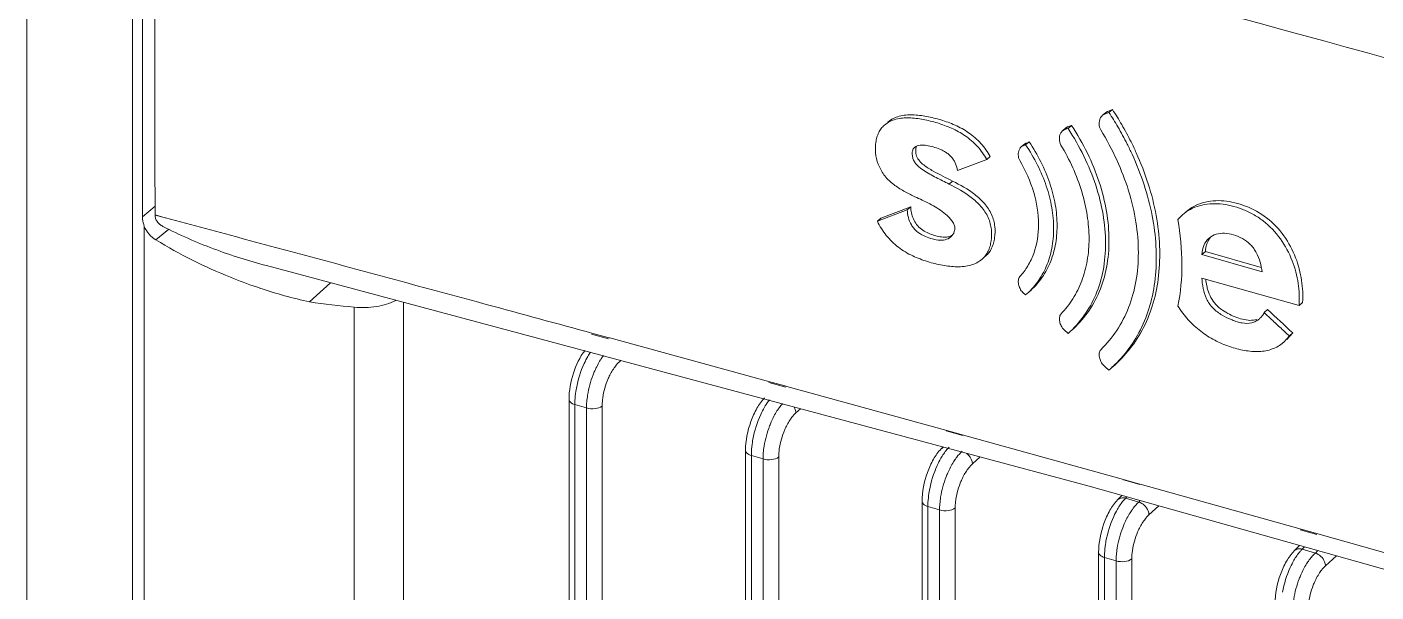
# Model space of a CAD drawing. Header units: millimetres. Extents: x 0 to 3564, y 0 to 2520.
# Drawn here: x 2375.3 to 2433.5, y 1848.2 to 1872.6 of the extents above; entities that cross this region are included whole.
import ezdxf

# ---------------------------------------------------------------- set-up
doc = ezdxf.new("R2010")
doc.units = ezdxf.units.MM
doc.layers.get('0').update_dxf_attribs({"lineweight": 13})

msp = doc.modelspace()

# ---------------------------------------------------------------- linework, layer by layer
for p, q in [((2375.291, 1841.801), (2375.291, 1912.816)), ((2379.847, 1839.447), (2379.847, 1910.461)), ((2380.28, 1885.088), (2380.28, 1864.372)), ((2421.932, 1868.916), (2421.782, 1868.786)), ((2421.863, 1868.875), (2421.932, 1868.916)), ((2422.15, 1869.002), (2421.932, 1868.916)), ((2422, 1868.872), (2422.15, 1869.002)), ((2420.384, 1868.315), (2420.213, 1868.249)), ((2420.234, 1868.186), (2420.384, 1868.315)), ((2421.864, 1868.875), (2421.713, 1868.745)), ((2421.781, 1868.786), (2421.854, 1868.815)), ((2421.854, 1868.815), (2421.927, 1868.843)), ((2421.927, 1868.843), (2422, 1868.872)), ((2420.144, 1868.208), (2419.994, 1868.078)), ((2420.063, 1868.119), (2419.994, 1868.078)), ((2420.213, 1868.249), (2420.063, 1868.119)), ((2420.063, 1868.119), (2420.176, 1868.163)), ((2420.176, 1868.163), (2420.234, 1868.186)), ((2418.366, 1867.523), (2418.216, 1867.393)), ((2418.435, 1867.564), (2418.285, 1867.434)), ((2418.365, 1867.465), (2418.404, 1867.48)), ((2418.366, 1867.523), (2418.435, 1867.564)), ((2418.404, 1867.48), (2418.554, 1867.61)), ((2415.466, 1866.361), (2416.723, 1866.837)), ((2416.723, 1866.837), (2416.873, 1866.967)), ((2415.247, 1865.911), (2415.097, 1865.781)), ((2380.821, 1864.827), (2380.28, 1864.372)), ((2381.263, 1864.326), (2380.821, 1864.447)), ((2381.265, 1864.327), (2380.821, 1864.446)), ((2412.004, 1864.182), (2413.292, 1864.663)), ((2412.154, 1864.312), (2412.004, 1864.182)), ((2413.442, 1864.793), (2412.154, 1864.312)), ((2413.292, 1864.663), (2413.442, 1864.793)), ((2424.969, 1864.25), (2425.17, 1864.452)), ((2380.353, 1863.952), (2380.351, 1838.953)), ((2381.408, 1863.832), (2380.858, 1863.371)), ((2381.323, 1863.761), (2380.858, 1863.371)), ((2381.408, 1863.832), (2381.323, 1863.761)), ((2426.164, 1862.866), (2426.014, 1862.736)), ((2428.614, 1862), (2426.014, 1862.736)), ((2428.577, 1862.182), (2426.164, 1862.866)), ((2385.626, 1862.262), (2421.141, 1852.743)), ((2387.494, 1860.693), (2388.391, 1861.521)), ((2426.013, 1861.727), (2430.209, 1860.538)), ((2418.404, 1860.995), (2418.287, 1861.102)), ((2389.421, 1735.24), (2389.421, 1860.467)), ((2391.538, 1837.873), (2391.542, 1860.676)), ((2428.849, 1860.365), (2428.699, 1860.235)), ((2430.359, 1860.668), (2430.209, 1860.538)), ((2400.393, 1859.106), (2399.663, 1859.305)), ((2400.425, 1859.145), (2399.718, 1859.338)), ((2400.448, 1859.139), (2400.425, 1859.145)), ((2407.365, 1857.247), (2400.448, 1859.139)), ((2420.234, 1859.336), (2420.063, 1859.491)), ((2429.531, 1858.94), (2429.788, 1859.228)), ((2429.682, 1859.069), (2429.938, 1859.358)), ((2429.788, 1859.228), (2429.938, 1859.358)), ((2400.865, 1858.108), (2400.924, 1858.161)), ((2421.855, 1857.884), (2421.783, 1857.948)), ((2422, 1857.755), (2421.855, 1857.884)), ((2422.132, 1857.901), (2422.145, 1857.917)), ((2422.146, 1857.885), (2422.161, 1857.898)), ((2408.07, 1857.054), (2407.365, 1857.247)), ((2422, 1857.755), (2422.016, 1857.768)), ((2408.044, 1857.018), (2407.315, 1857.217)), ((2408.093, 1857.047), (2408.07, 1857.054)), ((2414.995, 1855.146), (2408.093, 1857.047)), ((2398.691, 1856.479), (2398.691, 1856.481)), ((2398.691, 1786.765), (2398.691, 1856.481)), ((2398.941, 1856.264), (2398.941, 1786.549)), ((2399.446, 1856.119), (2398.941, 1856.264)), ((2399.446, 1786.403), (2399.446, 1856.119)), ((2400.122, 1856.205), (2400.122, 1786.489)), ((2408.486, 1855.908), (2408.68, 1856.083)), ((2415.696, 1854.93), (2414.967, 1855.129)), ((2415.721, 1854.946), (2414.995, 1855.146)), ((2422.632, 1853.029), (2415.721, 1854.946)), ((2414.755, 1854.354), (2414.833, 1854.433)), ((2406.312, 1784.565), (2406.312, 1854.281)), ((2406.562, 1854.064), (2406.562, 1784.349)), ((2407.067, 1853.919), (2406.562, 1854.064)), ((2407.067, 1784.203), (2407.067, 1853.919)), ((2407.743, 1854.005), (2407.743, 1784.289)), ((2416.107, 1853.708), (2416.435, 1854.004)), ((2421.141, 1852.743), (2460.834, 1841.576)), ((2423.337, 1852.82), (2422.622, 1853.022)), ((2423.331, 1852.834), (2422.632, 1853.029)), ((2423.351, 1852.829), (2423.331, 1852.834)), ((2430.299, 1850.888), (2423.351, 1852.829)), ((2413.933, 1852.079), (2413.933, 1852.081)), ((2413.933, 1782.365), (2413.933, 1852.081)), ((2422.376, 1852.154), (2422.562, 1852.343)), ((2422.777, 1852.283), (2422.719, 1852.224)), ((2422.719, 1852.224), (2423.289, 1852.06)), ((2423.289, 1852.06), (2423.355, 1852.12)), ((2414.183, 1851.864), (2414.183, 1782.149)), ((2414.688, 1851.719), (2414.183, 1851.864)), ((2414.688, 1782.003), (2414.688, 1851.719)), ((2415.364, 1851.805), (2415.364, 1782.089)), ((2423.728, 1851.508), (2424.156, 1851.894)), ((2430.969, 1850.659), (2430.254, 1850.862)), ((2431.016, 1850.687), (2430.299, 1850.888)), ((2437.948, 1848.736), (2431.016, 1850.687)), ((2421.554, 1849.879), (2421.554, 1849.881)), ((2421.554, 1780.165), (2421.554, 1849.881)), ((2421.804, 1849.664), (2421.804, 1779.949)), ((2422.309, 1849.519), (2421.804, 1849.664)), ((2429.997, 1849.954), (2430.226, 1850.187)), ((2430.441, 1850.126), (2430.34, 1850.024)), ((2430.34, 1850.024), (2430.91, 1849.86)), ((2430.91, 1849.86), (2431.024, 1849.962)), ((2431.349, 1849.308), (2431.825, 1849.737)), ((2422.309, 1779.803), (2422.309, 1849.519)), ((2422.985, 1849.605), (2422.985, 1779.889))]:
    msp.add_line(p, q)
for centre, radius, start, end in [((2410.08, 1861.131), 14.409, 30.04892, 33.10576), ((2409.968, 1861.024), 14.366, 30.19994, 33.11164), ((2410.444, 1861.34), 13.99, 26.59051, 30.05515), ((2410.275, 1861.202), 14.01, 26.74897, 30.20607), ((2409.862, 1889.533), 23.649, 290.86386, 291.07059), ((2410.693, 1861.414), 13.542, 24.68966, 26.74318), ((2410.924, 1861.582), 13.453, 24.35078, 26.58485), ((2392.32, 1882.241), 22.08, 251.18121, 251.60134), ((2392.425, 1882.575), 22.431, 251.61503, 257.29973), ((2707.778, 2161.016), 410.113, 227.14644, 227.35359), ((2402.03, 1856.891), 2.917, 145.76062, 150.0674), ((2402.543, 1856.629), 2.943, 145.79338, 147.99084), ((2402.329, 1856.775), 2.684, 143.21415, 145.80179), ((2418.315, 1862.042), 5.653, 310.89111, 312.65996), ((2402.255, 1856.262), 3.314, 176.83071, 179.95392), ((2410.164, 1854.429), 2.943, 145.79338, 147.99084), ((2409.876, 1854.062), 3.314, 176.83071, 179.95392), ((2417.785, 1852.229), 2.943, 145.79338, 147.99084), ((2417.497, 1851.862), 3.314, 176.83071, 179.95392), ((2425.406, 1850.029), 2.943, 145.79338, 147.99084), ((2425.118, 1849.662), 3.314, 176.83071, 179.95392), ((2433.027, 1847.829), 2.943, 145.79338, 147.99084)]:
    msp.add_arc(centre, radius, start, end)
msp.add_ellipse((2396.166, 1876.828), major_axis=(31.624, 0.661), ratio=0.526024, start_param=-1.859567, end_param=-1.796729)
for points, knots in [([(2380.821, 1885.264), (2380.816, 1883.525), (2380.803, 1876.582), (2380.807, 1869.639), (2380.821, 1864.435)], [0, 0, 0, 0, 0.250431, 1, 1, 1, 1]), ([(2414.238, 1876.57), (2417.502, 1875.699), (2430.515, 1872.198), (2443.498, 1868.587), (2453.208, 1865.818)], [0, 0, 0, 0, 0.250705, 1, 1, 1, 1]), ([(2413.54, 1865.276), (2413.388, 1865.352), (2413.081, 1865.506), (2412.716, 1865.74), (2412.455, 1865.975), (2412.284, 1866.18), (2412.145, 1866.404), (2412.003, 1866.713), (2411.9, 1867.11), (2411.917, 1867.507), (2411.979, 1867.8), (2412.054, 1868.003), (2412.163, 1868.183), (2412.259, 1868.284), (2412.311, 1868.329)], [0, 0, 0, 0, 0.131034, 0.264771, 0.332993, 0.401461, 0.469281, 0.535814, 0.663003, 0.781591, 0.838441, 0.893617, 0.947242, 1, 1, 1, 1]), ([(2412.311, 1868.329), (2412.448, 1868.448), (2412.799, 1868.619), (2413.384, 1868.658), (2413.989, 1868.58), (2414.602, 1868.426), (2415.219, 1868.208), (2415.812, 1867.879), (2416.339, 1867.427), (2416.619, 1867.045), (2416.723, 1866.837)], [0, 0, 0, 0, 0.107069, 0.220983, 0.341154, 0.465436, 0.593224, 0.725784, 0.86264, 1, 1, 1, 1]), ([(2412.461, 1868.459), (2412.598, 1868.578), (2412.949, 1868.749), (2413.534, 1868.789), (2414.139, 1868.711), (2414.753, 1868.556), (2415.37, 1868.339), (2415.963, 1868.009), (2416.49, 1867.557), (2416.769, 1867.175), (2416.873, 1866.967)], [0, 0, 0, 0, 0.107051, 0.220978, 0.341171, 0.465475, 0.593253, 0.725796, 0.862633, 1, 1, 1, 1]), ([(2420.384, 1859.466), (2420.638, 1859.691), (2421.105, 1860.206), (2421.625, 1861.134), (2421.939, 1862.204), (2422.037, 1863.378), (2421.926, 1864.618), (2421.606, 1865.885), (2421.089, 1867.134), (2420.636, 1867.929), (2420.384, 1868.315)], [0, 0, 0, 0, 0.105767, 0.214541, 0.328933, 0.45062, 0.579751, 0.715495, 0.856296, 1, 1, 1, 1]), ([(2421.714, 1868.745), (2421.675, 1868.711), (2421.6, 1868.596), (2421.56, 1868.372), (2421.601, 1868.195), (2421.648, 1868.118)], [0, 0, 0, 0, 0.228207, 0.595515, 1, 1, 1, 1]), ([(2419.994, 1868.078), (2419.957, 1868.045), (2419.906, 1867.969), (2419.868, 1867.844), (2419.852, 1867.676), (2419.883, 1867.543), (2419.928, 1867.467)], [0, 0, 0, 0, 0.227537, 0.406847, 0.594947, 1, 1, 1, 1]), ([(2420.234, 1868.185), (2420.485, 1867.799), (2420.939, 1867.004), (2421.456, 1865.755), (2421.776, 1864.488), (2421.887, 1863.248), (2421.789, 1862.074), (2421.475, 1861.004), (2420.954, 1860.076), (2420.488, 1859.561), (2420.234, 1859.336)], [0, 0, 0, 0, 0.143702, 0.284529, 0.420282, 0.54941, 0.671083, 0.785475, 0.894243, 1, 1, 1, 1]), ([(2421.648, 1868.118), (2421.902, 1867.701), (2422.358, 1866.846), (2422.874, 1865.511), (2423.195, 1864.164), (2423.304, 1862.848), (2423.207, 1861.6), (2422.893, 1860.457), (2422.375, 1859.454), (2421.905, 1858.886), (2421.648, 1858.635)], [0, 0, 0, 0, 0.143484, 0.284008, 0.419518, 0.548612, 0.670539, 0.785298, 0.894386, 1, 1, 1, 1]), ([(2413.614, 1867.373), (2413.582, 1867.345), (2413.529, 1867.271), (2413.502, 1867.136), (2413.507, 1866.99), (2413.547, 1866.841), (2413.627, 1866.7), (2413.77, 1866.537), (2413.985, 1866.373), (2414.259, 1866.21), (2414.631, 1866.016), (2414.911, 1865.877), (2415.096, 1865.781)], [0, 0, 0, 0, 0.051313, 0.106128, 0.164831, 0.22719, 0.292637, 0.359106, 0.490417, 0.619218, 0.746456, 1, 1, 1, 1]), ([(2415.466, 1866.361), (2415.454, 1866.462), (2415.408, 1866.614), (2415.311, 1866.8), (2415.217, 1866.933), (2415.105, 1867.051), (2414.976, 1867.147), (2414.838, 1867.224), (2414.653, 1867.309), (2414.417, 1867.39), (2414.134, 1867.456), (2413.861, 1867.481), (2413.678, 1867.428), (2413.614, 1867.373)], [0, 0, 0, 0, 0.128288, 0.195453, 0.263634, 0.331907, 0.399173, 0.46495, 0.529402, 0.655226, 0.777331, 0.893693, 1, 1, 1, 1]), ([(2413.699, 1866.986), (2413.671, 1867.059), (2413.643, 1867.208), (2413.668, 1867.363), (2413.701, 1867.425)], [0, 0, 0, 0, 0.526319, 1, 1, 1, 1]), ([(2418.216, 1867.393), (2418.18, 1867.361), (2418.108, 1867.253), (2418.069, 1867.04), (2418.107, 1866.872), (2418.15, 1866.798)], [0, 0, 0, 0, 0.227356, 0.5933, 1, 1, 1, 1]), ([(2418.404, 1860.995), (2418.593, 1861.161), (2418.941, 1861.54), (2419.328, 1862.224), (2419.565, 1863.011), (2419.638, 1863.873), (2419.556, 1864.783), (2419.315, 1865.708), (2418.929, 1866.62), (2418.591, 1867.199), (2418.404, 1867.48)], [0, 0, 0, 0, 0.10666, 0.216164, 0.330834, 0.45244, 0.5812, 0.716431, 0.856751, 1, 1, 1, 1]), ([(2418.554, 1861.125), (2418.743, 1861.291), (2419.091, 1861.67), (2419.478, 1862.354), (2419.714, 1863.14), (2419.788, 1864.003), (2419.705, 1864.912), (2419.465, 1865.838), (2419.079, 1866.75), (2418.741, 1867.329), (2418.554, 1867.61)], [0, 0, 0, 0, 0.106675, 0.216141, 0.330776, 0.452385, 0.581169, 0.716411, 0.856735, 1, 1, 1, 1]), ([(2419.928, 1867.467), (2420.303, 1866.835), (2420.761, 1865.835), (2421.085, 1864.447), (2421.166, 1863.442), (2421.093, 1862.486), (2420.859, 1861.605), (2420.473, 1860.824), (2420.121, 1860.375), (2419.928, 1860.174)], [0, 0, 0, 0, 0.282007, 0.416799, 0.545519, 0.667581, 0.783039, 0.893216, 1, 1, 1, 1]), ([(2415.247, 1865.911), (2415.107, 1865.983), (2414.826, 1866.125), (2414.474, 1866.304), (2414.199, 1866.465), (2414, 1866.604), (2413.819, 1866.769), (2413.729, 1866.91), (2413.699, 1866.986)], [0, 0, 0, 0, 0.246106, 0.492865, 0.617685, 0.744281, 0.872808, 1, 1, 1, 1]), ([(2418.15, 1866.798), (2418.402, 1866.365), (2418.802, 1865.474), (2419.033, 1864.085), (2418.867, 1862.984), (2418.515, 1862.245), (2418.28, 1861.929), (2418.15, 1861.786)], [0, 0, 0, 0, 0.280827, 0.542922, 0.780571, 0.891944, 1, 1, 1, 1]), ([(2422.161, 1857.898), (2422.419, 1858.138), (2422.897, 1858.673), (2423.457, 1859.614), (2423.844, 1860.687), (2424.043, 1861.868), (2424.058, 1863.129), (2423.89, 1864.441), (2423.54, 1865.772), (2423.195, 1866.64), (2422.997, 1867.07)], [0, 0, 0, 0, 0.107374, 0.217441, 0.33221, 0.453329, 0.581207, 0.7156, 0.855624, 1, 1, 1, 1]), ([(2422.166, 1857.898), (2422.436, 1858.132), (2422.938, 1858.657), (2423.534, 1859.591), (2423.954, 1860.664), (2424.18, 1861.852), (2424.216, 1863.126), (2424.063, 1864.456), (2423.721, 1865.808), (2423.378, 1866.691), (2423.18, 1867.129)], [0, 0, 0, 0, 0.107584, 0.21756, 0.332022, 0.452822, 0.580531, 0.714951, 0.855205, 1, 1, 1, 1]), ([(2416.525, 1862.541), (2416.579, 1862.588), (2416.68, 1862.694), (2416.793, 1862.884), (2416.872, 1863.098), (2416.936, 1863.41), (2416.942, 1863.744), (2416.884, 1864.083), (2416.761, 1864.433), (2416.49, 1864.83), (2415.93, 1865.342), (2415.428, 1865.612), (2415.096, 1865.781)], [0, 0, 0, 0, 0.051394, 0.103704, 0.157708, 0.213655, 0.331504, 0.394095, 0.459512, 0.595809, 0.733209, 1, 1, 1, 1]), ([(2415.247, 1865.911), (2415.578, 1865.742), (2416.08, 1865.472), (2416.639, 1864.959), (2416.91, 1864.562), (2417.033, 1864.212), (2417.091, 1863.873), (2417.085, 1863.539), (2417.021, 1863.227), (2416.943, 1863.014), (2416.829, 1862.824), (2416.729, 1862.718), (2416.675, 1862.671)], [0, 0, 0, 0, 0.266808, 0.404234, 0.540585, 0.606035, 0.668645, 0.786486, 0.842413, 0.896387, 0.948655, 1, 1, 1, 1]), ([(2413.54, 1865.276), (2413.646, 1865.223), (2413.861, 1865.124), (2414.184, 1864.975), (2414.503, 1864.806), (2414.807, 1864.601), (2415.045, 1864.402), (2415.211, 1864.218), (2415.31, 1864.064), (2415.356, 1863.896), (2415.327, 1863.691), (2415.24, 1863.563), (2415.169, 1863.502)], [0, 0, 0, 0, 0.12734, 0.254677, 0.383632, 0.515033, 0.648506, 0.71567, 0.781804, 0.843503, 0.898953, 1, 1, 1, 1]), ([(2425.17, 1864.452), (2425.276, 1864.543), (2425.51, 1864.705), (2426.054, 1864.922), (2426.669, 1864.962), (2427.284, 1864.856), (2427.759, 1864.709), (2428.224, 1864.492), (2428.816, 1864.103), (2429.442, 1863.448), (2429.941, 1862.505), (2430.2, 1861.518), (2430.23, 1860.856), (2430.21, 1860.539)], [0, 0, 0, 0, 0.053195, 0.107426, 0.221352, 0.282044, 0.344913, 0.409914, 0.476926, 0.614054, 0.749724, 0.878902, 1, 1, 1, 1]), ([(2430.359, 1860.668), (2430.379, 1860.985), (2430.349, 1861.646), (2430.092, 1862.633), (2429.593, 1863.576), (2428.85, 1864.357), (2428.077, 1864.788), (2427.436, 1864.987), (2426.964, 1865.066), (2426.502, 1865.072), (2426.063, 1864.995), (2425.661, 1864.835), (2425.427, 1864.673), (2425.321, 1864.582)], [0, 0, 0, 0, 0.120933, 0.249995, 0.385679, 0.522936, 0.654668, 0.71748, 0.778124, 0.836417, 0.892466, 0.946737, 1, 1, 1, 1]), ([(2380.28, 1864.372), (2380.28, 1864.338), (2380.287, 1864.196), (2380.319, 1864.055), (2380.353, 1863.952)], [0, 0, 0, 0, 0.237298, 1, 1, 1, 1]), ([(2381.161, 1863.953), (2381.113, 1863.978), (2381.022, 1864.038), (2380.91, 1864.153), (2380.836, 1864.288), (2380.82, 1864.387), (2380.822, 1864.434)], [0, 0, 0, 0, 0.263901, 0.523834, 0.769718, 1, 1, 1, 1]), ([(2399.718, 1859.338), (2398.183, 1859.756), (2392.035, 1861.428), (2385.883, 1863.088), (2381.265, 1864.327)], [0, 0, 0, 0, 0.249646, 1, 1, 1, 1]), ([(2415.169, 1863.502), (2415.1, 1863.442), (2414.921, 1863.353), (2414.616, 1863.356), (2414.305, 1863.434), (2413.988, 1863.55), (2413.736, 1863.701), (2413.567, 1863.869), (2413.434, 1864.065), (2413.33, 1864.332), (2413.295, 1864.554), (2413.291, 1864.663)], [0, 0, 0, 0, 0.104647, 0.219047, 0.342595, 0.471323, 0.605906, 0.675112, 0.743811, 0.87568, 1, 1, 1, 1]), ([(2413.442, 1864.793), (2413.445, 1864.707), (2413.469, 1864.531), (2413.55, 1864.271), (2413.688, 1864.022), (2413.897, 1863.823), (2414.142, 1863.683), (2414.395, 1863.586), (2414.647, 1863.514), (2414.817, 1863.49), (2414.901, 1863.489)], [0, 0, 0, 0, 0.119459, 0.244747, 0.375741, 0.5089, 0.638411, 0.763244, 0.884326, 1, 1, 1, 1]), ([(2424.97, 1864.25), (2425.084, 1863.614), (2425.209, 1862.364), (2425.098, 1861.11), (2424.979, 1860.519)], [0, 0, 0, 0, 0.517237, 1, 1, 1, 1]), ([(2381.161, 1863.953), (2381.869, 1863.59), (2383.333, 1862.951), (2384.854, 1862.464), (2385.626, 1862.262)], [0, 0, 0, 0, 0.499177, 1, 1, 1, 1]), ([(2412.004, 1864.182), (2412.105, 1863.962), (2412.371, 1863.548), (2412.89, 1863.031), (2413.511, 1862.669), (2414.157, 1862.426), (2414.799, 1862.265), (2415.332, 1862.204), (2415.743, 1862.221), (2416.033, 1862.274), (2416.299, 1862.377), (2416.455, 1862.481), (2416.525, 1862.541)], [0, 0, 0, 0, 0.136507, 0.274904, 0.409547, 0.538819, 0.663421, 0.782717, 0.839894, 0.89503, 0.948171, 1, 1, 1, 1]), ([(2426.324, 1863.451), (2426.41, 1863.527), (2426.629, 1863.637), (2427, 1863.674), (2427.39, 1863.609), (2427.776, 1863.444), (2428.068, 1863.225), (2428.259, 1862.999), (2428.409, 1862.748), (2428.533, 1862.412), (2428.591, 1862.136), (2428.613, 1862)], [0, 0, 0, 0, 0.106002, 0.218499, 0.339121, 0.467665, 0.602753, 0.671649, 0.73995, 0.872394, 1, 1, 1, 1]), ([(2380.858, 1863.371), (2381.881, 1862.749), (2383.319, 1862.027), (2384.818, 1861.47), (2385.197, 1861.341)], [0, 0, 0, 0, 0.74919, 1, 1, 1, 1]), ([(2414.901, 1863.489), (2414.963, 1863.489), (2415.083, 1863.5), (2415.196, 1863.547), (2415.246, 1863.578)], [0, 0, 0, 0, 0.514528, 1, 1, 1, 1]), ([(2426.014, 1862.735), (2426.021, 1862.872), (2426.075, 1863.137), (2426.227, 1863.367), (2426.324, 1863.451)], [0, 0, 0, 0, 0.516614, 1, 1, 1, 1]), ([(2426.164, 1862.865), (2426.165, 1862.885), (2426.171, 1862.962), (2426.184, 1863.039), (2426.198, 1863.095)], [0, 0, 0, 0, 0.254079, 1, 1, 1, 1]), ([(2426.198, 1863.095), (2426.207, 1863.134), (2426.25, 1863.281), (2426.325, 1863.421), (2426.4, 1863.508)], [0, 0, 0, 0, 0.258098, 1, 1, 1, 1]), ([(2418.15, 1861.786), (2418.114, 1861.746), (2418.077, 1861.63), (2418.092, 1861.449), (2418.155, 1861.262), (2418.235, 1861.149), (2418.287, 1861.102)], [0, 0, 0, 0, 0.215779, 0.457906, 0.721321, 1, 1, 1, 1]), ([(2428.497, 1859.973), (2428.45, 1859.932), (2428.347, 1859.857), (2428.097, 1859.759), (2427.81, 1859.769), (2427.529, 1859.838), (2427.235, 1859.94), (2426.947, 1860.078), (2426.677, 1860.258), (2426.488, 1860.421), (2426.329, 1860.614), (2426.171, 1860.897), (2426.054, 1861.272), (2426.019, 1861.577), (2426.012, 1861.726)], [0, 0, 0, 0, 0.051505, 0.104326, 0.218399, 0.280029, 0.343492, 0.474512, 0.542111, 0.610804, 0.67968, 0.747357, 0.876811, 1, 1, 1, 1]), ([(2426.245, 1861.294), (2426.237, 1861.326), (2426.206, 1861.454), (2426.186, 1861.583), (2426.176, 1861.68)], [0, 0, 0, 0, 0.254064, 1, 1, 1, 1]), ([(2389.421, 1860.467), (2389.739, 1860.436), (2390.357, 1860.453), (2390.957, 1860.623), (2391.216, 1860.756)], [0, 0, 0, 0, 0.522975, 1, 1, 1, 1]), ([(2428.378, 1859.944), (2428.285, 1859.911), (2428.075, 1859.886), (2427.758, 1859.942), (2427.438, 1860.05), (2427.119, 1860.198), (2426.814, 1860.392), (2426.544, 1860.643), (2426.354, 1860.955), (2426.275, 1861.181), (2426.245, 1861.294)], [0, 0, 0, 0, 0.107658, 0.224603, 0.347772, 0.475102, 0.606312, 0.740324, 0.872739, 1, 1, 1, 1]), ([(2419.928, 1860.174), (2419.891, 1860.136), (2419.852, 1860.019), (2419.867, 1859.839), (2419.93, 1859.652), (2420.011, 1859.538), (2420.063, 1859.491)], [0, 0, 0, 0, 0.214646, 0.455698, 0.719013, 1, 1, 1, 1]), ([(2424.979, 1860.519), (2425.106, 1860.309), (2425.402, 1859.912), (2425.943, 1859.414), (2426.553, 1859.028), (2427.193, 1858.755), (2427.836, 1858.588), (2428.463, 1858.528), (2428.962, 1858.614), (2429.308, 1858.775), (2429.459, 1858.884), (2429.528, 1858.944)], [0, 0, 0, 0, 0.138276, 0.277048, 0.412643, 0.543189, 0.667917, 0.786076, 0.895865, 0.948387, 1, 1, 1, 1]), ([(2428.699, 1860.235), (2428.689, 1860.208), (2428.658, 1860.144), (2428.588, 1860.057), (2428.528, 1860), (2428.497, 1859.973)], [0, 0, 0, 0, 0.25578, 0.62933, 1, 1, 1, 1]), ([(2428.699, 1860.235), (2428.79, 1860.151), (2428.951, 1860.006), (2429.176, 1859.795), (2429.443, 1859.538), (2429.651, 1859.354), (2429.788, 1859.228)], [0, 0, 0, 0, 0.250137, 0.437548, 0.624823, 1, 1, 1, 1]), ([(2399.381, 1858.603), (2399.153, 1858.313), (2398.829, 1857.616), (2398.691, 1856.865), (2398.691, 1856.481)], [0, 0, 0, 0, 0.489787, 1, 1, 1, 1]), ([(2421.648, 1858.635), (2421.61, 1858.597), (2421.569, 1858.48), (2421.583, 1858.3), (2421.648, 1858.11), (2421.73, 1857.995), (2421.783, 1857.948)], [0, 0, 0, 0, 0.212777, 0.453308, 0.717486, 1, 1, 1, 1]), ([(2399.502, 1858.347), (2399.445, 1858.246), (2399.223, 1857.81), (2399.077, 1857.335), (2399.009, 1856.968)], [0, 0, 0, 0, 0.236444, 1, 1, 1, 1]), ([(2399.73, 1857.546), (2399.752, 1857.604), (2399.843, 1857.825), (2399.953, 1858.039), (2400.047, 1858.19)], [0, 0, 0, 0, 0.259402, 1, 1, 1, 1]), ([(2400.337, 1857.274), (2400.358, 1857.327), (2400.442, 1857.526), (2400.547, 1857.717), (2400.639, 1857.847)], [0, 0, 0, 0, 0.262647, 1, 1, 1, 1]), ([(2400.639, 1857.847), (2400.656, 1857.872), (2400.725, 1857.965), (2400.802, 1858.051), (2400.865, 1858.108)], [0, 0, 0, 0, 0.268437, 1, 1, 1, 1]), ([(2399.458, 1856.389), (2399.466, 1856.484), (2399.515, 1856.879), (2399.621, 1857.265), (2399.73, 1857.546)], [0, 0, 0, 0, 0.241893, 1, 1, 1, 1]), ([(2400.122, 1856.205), (2400.122, 1856.29), (2400.144, 1856.655), (2400.236, 1857.014), (2400.337, 1857.274)], [0, 0, 0, 0, 0.234357, 1, 1, 1, 1]), ([(2399.009, 1856.968), (2399.001, 1856.924), (2398.972, 1856.75), (2398.953, 1856.575), (2398.946, 1856.445)], [0, 0, 0, 0, 0.257178, 1, 1, 1, 1]), ([(2398.941, 1856.264), (2398.906, 1856.275), (2398.803, 1856.311), (2398.691, 1856.403), (2398.691, 1856.479)], [0, 0, 0, 0, 0.32396, 1, 1, 1, 1]), ([(2400.122, 1856.204), (2400.039, 1856.136), (2399.801, 1856.071), (2399.566, 1856.084), (2399.446, 1856.119)], [0, 0, 0, 0, 0.4633, 1, 1, 1, 1]), ([(2407.134, 1856.554), (2407.004, 1856.422), (2406.773, 1856.094), (2406.439, 1855.344), (2406.312, 1854.706), (2406.312, 1854.281)], [0, 0, 0, 0, 0.226138, 0.481934, 1, 1, 1, 1]), ([(2407.123, 1856.147), (2407.066, 1856.046), (2406.844, 1855.61), (2406.698, 1855.135), (2406.63, 1854.768)], [0, 0, 0, 0, 0.236444, 1, 1, 1, 1]), ([(2407.339, 1856.467), (2407.32, 1856.443), (2407.242, 1856.34), (2407.172, 1856.232), (2407.123, 1856.147)], [0, 0, 0, 0, 0.236701, 1, 1, 1, 1]), ([(2407.73, 1856.084), (2407.744, 1856.105), (2407.799, 1856.184), (2407.859, 1856.26), (2407.906, 1856.315)], [0, 0, 0, 0, 0.259792, 1, 1, 1, 1]), ([(2408.411, 1856.156), (2408.422, 1856.136), (2408.461, 1856.059), (2408.484, 1855.972), (2408.486, 1855.908)], [0, 0, 0, 0, 0.264793, 1, 1, 1, 1]), ([(2407.351, 1855.346), (2407.373, 1855.404), (2407.464, 1855.625), (2407.574, 1855.839), (2407.668, 1855.99)], [0, 0, 0, 0, 0.259402, 1, 1, 1, 1]), ([(2407.958, 1855.074), (2407.979, 1855.127), (2408.063, 1855.326), (2408.168, 1855.517), (2408.26, 1855.647)], [0, 0, 0, 0, 0.262647, 1, 1, 1, 1]), ([(2408.26, 1855.647), (2408.277, 1855.672), (2408.346, 1855.765), (2408.424, 1855.851), (2408.486, 1855.908)], [0, 0, 0, 0, 0.268437, 1, 1, 1, 1]), ([(2407.079, 1854.189), (2407.087, 1854.284), (2407.136, 1854.679), (2407.242, 1855.065), (2407.351, 1855.346)], [0, 0, 0, 0, 0.241893, 1, 1, 1, 1]), ([(2407.743, 1854.005), (2407.743, 1854.09), (2407.765, 1854.455), (2407.857, 1854.814), (2407.958, 1855.074)], [0, 0, 0, 0, 0.234357, 1, 1, 1, 1]), ([(2406.63, 1854.768), (2406.622, 1854.724), (2406.593, 1854.55), (2406.574, 1854.375), (2406.567, 1854.245)], [0, 0, 0, 0, 0.257178, 1, 1, 1, 1]), ([(2414.755, 1854.354), (2414.625, 1854.222), (2414.394, 1853.894), (2414.06, 1853.144), (2413.933, 1852.506), (2413.933, 1852.081)], [0, 0, 0, 0, 0.226138, 0.481934, 1, 1, 1, 1]), ([(2415.098, 1854.424), (2415.067, 1854.392), (2414.933, 1854.246), (2414.821, 1854.08), (2414.744, 1853.947)], [0, 0, 0, 0, 0.225378, 1, 1, 1, 1]), ([(2406.562, 1854.064), (2406.527, 1854.075), (2406.424, 1854.111), (2406.312, 1854.203), (2406.312, 1854.279)], [0, 0, 0, 0, 0.32396, 1, 1, 1, 1]), ([(2407.743, 1854.004), (2407.66, 1853.936), (2407.422, 1853.871), (2407.187, 1853.884), (2407.067, 1853.919)], [0, 0, 0, 0, 0.4633, 1, 1, 1, 1]), ([(2414.744, 1853.947), (2414.687, 1853.846), (2414.465, 1853.41), (2414.319, 1852.935), (2414.251, 1852.568)], [0, 0, 0, 0, 0.236444, 1, 1, 1, 1]), ([(2414.972, 1853.146), (2414.994, 1853.204), (2415.085, 1853.425), (2415.195, 1853.639), (2415.289, 1853.79)], [0, 0, 0, 0, 0.259402, 1, 1, 1, 1]), ([(2415.351, 1853.884), (2415.376, 1853.921), (2415.471, 1854.054), (2415.579, 1854.179), (2415.668, 1854.26)], [0, 0, 0, 0, 0.269476, 1, 1, 1, 1]), ([(2415.841, 1854.171), (2415.88, 1854.142), (2416.013, 1854.021), (2416.103, 1853.841), (2416.107, 1853.708)], [0, 0, 0, 0, 0.263377, 1, 1, 1, 1]), ([(2415.579, 1852.874), (2415.6, 1852.927), (2415.684, 1853.126), (2415.789, 1853.317), (2415.881, 1853.447)], [0, 0, 0, 0, 0.262647, 1, 1, 1, 1]), ([(2415.881, 1853.447), (2415.898, 1853.472), (2415.967, 1853.565), (2416.045, 1853.651), (2416.107, 1853.708)], [0, 0, 0, 0, 0.268437, 1, 1, 1, 1]), ([(2414.7, 1851.989), (2414.708, 1852.084), (2414.757, 1852.479), (2414.863, 1852.865), (2414.972, 1853.146)], [0, 0, 0, 0, 0.241893, 1, 1, 1, 1]), ([(2415.364, 1851.805), (2415.364, 1851.89), (2415.386, 1852.255), (2415.478, 1852.614), (2415.579, 1852.874)], [0, 0, 0, 0, 0.234357, 1, 1, 1, 1]), ([(2414.183, 1851.864), (2414.148, 1851.875), (2414.045, 1851.911), (2413.933, 1852.003), (2413.933, 1852.079)], [0, 0, 0, 0, 0.32396, 1, 1, 1, 1]), ([(2414.251, 1852.568), (2414.243, 1852.524), (2414.214, 1852.35), (2414.195, 1852.175), (2414.188, 1852.045)], [0, 0, 0, 0, 0.257178, 1, 1, 1, 1]), ([(2422.376, 1852.154), (2422.246, 1852.022), (2422.015, 1851.694), (2421.681, 1850.944), (2421.554, 1850.306), (2421.554, 1849.881)], [0, 0, 0, 0, 0.226138, 0.481934, 1, 1, 1, 1]), ([(2422.719, 1852.224), (2422.688, 1852.192), (2422.554, 1852.046), (2422.442, 1851.88), (2422.365, 1851.747)], [0, 0, 0, 0, 0.225378, 1, 1, 1, 1]), ([(2422.376, 1852.154), (2422.416, 1852.194), (2422.532, 1852.252), (2422.657, 1852.241), (2422.719, 1852.224)], [0, 0, 0, 0, 0.468662, 1, 1, 1, 1]), ([(2422.972, 1851.684), (2422.997, 1851.721), (2423.092, 1851.854), (2423.2, 1851.979), (2423.289, 1852.06)], [0, 0, 0, 0, 0.269476, 1, 1, 1, 1]), ([(2423.289, 1852.06), (2423.465, 1852.005), (2423.669, 1851.805), (2423.726, 1851.566), (2423.728, 1851.508)], [0, 0, 0, 0, 0.759743, 1, 1, 1, 1]), ([(2415.364, 1851.804), (2415.281, 1851.736), (2415.043, 1851.671), (2414.808, 1851.684), (2414.688, 1851.719)], [0, 0, 0, 0, 0.4633, 1, 1, 1, 1]), ([(2422.365, 1851.747), (2422.308, 1851.646), (2422.086, 1851.21), (2421.94, 1850.735), (2421.872, 1850.368)], [0, 0, 0, 0, 0.236444, 1, 1, 1, 1]), ([(2422.593, 1850.946), (2422.615, 1851.004), (2422.706, 1851.225), (2422.816, 1851.439), (2422.91, 1851.59)], [0, 0, 0, 0, 0.259402, 1, 1, 1, 1]), ([(2423.502, 1851.247), (2423.519, 1851.272), (2423.588, 1851.365), (2423.666, 1851.451), (2423.728, 1851.508)], [0, 0, 0, 0, 0.268437, 1, 1, 1, 1]), ([(2422.321, 1849.789), (2422.329, 1849.884), (2422.378, 1850.279), (2422.484, 1850.665), (2422.593, 1850.946)], [0, 0, 0, 0, 0.241893, 1, 1, 1, 1]), ([(2423.201, 1850.674), (2423.221, 1850.727), (2423.305, 1850.926), (2423.41, 1851.117), (2423.502, 1851.247)], [0, 0, 0, 0, 0.262647, 1, 1, 1, 1]), ([(2421.872, 1850.368), (2421.864, 1850.324), (2421.835, 1850.15), (2421.816, 1849.975), (2421.809, 1849.845)], [0, 0, 0, 0, 0.257178, 1, 1, 1, 1]), ([(2422.985, 1849.605), (2422.985, 1849.69), (2423.007, 1850.055), (2423.099, 1850.414), (2423.201, 1850.674)], [0, 0, 0, 0, 0.234357, 1, 1, 1, 1]), ([(2421.804, 1849.664), (2421.769, 1849.675), (2421.666, 1849.711), (2421.554, 1849.803), (2421.554, 1849.879)], [0, 0, 0, 0, 0.32396, 1, 1, 1, 1]), ([(2429.997, 1849.954), (2429.867, 1849.822), (2429.636, 1849.494), (2429.302, 1848.744), (2429.175, 1848.106), (2429.175, 1847.681)], [0, 0, 0, 0, 0.226138, 0.481934, 1, 1, 1, 1]), ([(2430.34, 1850.024), (2430.309, 1849.992), (2430.175, 1849.846), (2430.063, 1849.68), (2429.986, 1849.547)], [0, 0, 0, 0, 0.225378, 1, 1, 1, 1]), ([(2429.997, 1849.954), (2430.037, 1849.994), (2430.153, 1850.052), (2430.278, 1850.041), (2430.34, 1850.024)], [0, 0, 0, 0, 0.468662, 1, 1, 1, 1]), ([(2430.593, 1849.484), (2430.618, 1849.521), (2430.713, 1849.654), (2430.821, 1849.779), (2430.91, 1849.86)], [0, 0, 0, 0, 0.269476, 1, 1, 1, 1]), ([(2430.91, 1849.86), (2431.086, 1849.805), (2431.29, 1849.605), (2431.347, 1849.366), (2431.349, 1849.308)], [0, 0, 0, 0, 0.759743, 1, 1, 1, 1]), ([(2422.985, 1849.604), (2422.902, 1849.536), (2422.664, 1849.471), (2422.429, 1849.484), (2422.309, 1849.519)], [0, 0, 0, 0, 0.4633, 1, 1, 1, 1]), ([(2429.986, 1849.547), (2429.929, 1849.446), (2429.707, 1849.01), (2429.561, 1848.535), (2429.494, 1848.168)], [0, 0, 0, 0, 0.236444, 1, 1, 1, 1]), ([(2430.214, 1848.746), (2430.236, 1848.804), (2430.327, 1849.025), (2430.437, 1849.239), (2430.531, 1849.39)], [0, 0, 0, 0, 0.259402, 1, 1, 1, 1]), ([(2431.123, 1849.047), (2431.141, 1849.072), (2431.209, 1849.165), (2431.287, 1849.251), (2431.349, 1849.308)], [0, 0, 0, 0, 0.268437, 1, 1, 1, 1]), ([(2429.942, 1847.589), (2429.95, 1847.684), (2429.999, 1848.079), (2430.106, 1848.465), (2430.214, 1848.746)], [0, 0, 0, 0, 0.241893, 1, 1, 1, 1]), ([(2430.822, 1848.474), (2430.842, 1848.527), (2430.926, 1848.726), (2431.031, 1848.917), (2431.123, 1849.047)], [0, 0, 0, 0, 0.262647, 1, 1, 1, 1]), ([(2430.606, 1847.405), (2430.606, 1847.49), (2430.628, 1847.855), (2430.72, 1848.214), (2430.822, 1848.474)], [0, 0, 0, 0, 0.234357, 1, 1, 1, 1])]:
    msp.add_open_spline(points, degree=3, knots=knots)
for points in [[(2421.782, 1868.786), (2421.757, 1868.777), (2421.734, 1868.762), (2421.714, 1868.745)], [(2420.144, 1868.208), (2420.164, 1868.225), (2420.188, 1868.24), (2420.213, 1868.249)], [(2418.285, 1867.434), (2418.26, 1867.425), (2418.237, 1867.41), (2418.216, 1867.393)], [(2380.353, 1863.953), (2380.454, 1863.717), (2380.638, 1863.504), (2380.858, 1863.371)], [(2399.446, 1856.119), (2399.446, 1856.209), (2399.45, 1856.299), (2399.458, 1856.389)], [(2414.755, 1854.354), (2414.787, 1854.387), (2414.829, 1854.411), (2414.873, 1854.425)], [(2407.067, 1853.919), (2407.067, 1854.009), (2407.071, 1854.099), (2407.079, 1854.189)], [(2414.688, 1851.719), (2414.688, 1851.809), (2414.692, 1851.899), (2414.7, 1851.989)], [(2422.309, 1849.519), (2422.309, 1849.609), (2422.313, 1849.699), (2422.321, 1849.789)]]:
    msp.add_open_spline(points, degree=3)

doc.saveas('drawing.dxf')
